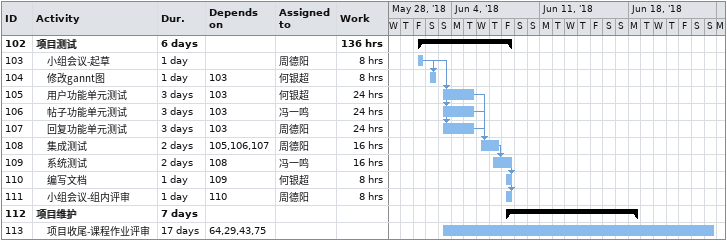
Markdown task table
| ID | Level | Task | Duration | Start | Finish | Predecessors | Resources | Work (h) |
|---|---|---|---|---|---|---|---|---|
| 102 | 1 | **项目测试** | 6d | 2018-06-01 | 2018-06-08 |  |  | 136 |
| 103 | 2 | 小组会议-起草 | 1d | 2018-06-01 | 2018-06-01 |  | 周德阳 | 8 |
| 104 | 2 | 修改gannt图 | 1d | 2018-06-02 | 2018-06-02 | 103 | 何银超 | 8 |
| 105 | 2 | 用户功能单元测试 | 3d | 2018-06-03 | 2018-06-05 | 103 | 何银超 | 24 |
| 106 | 2 | 帖子功能单元测试 | 3d | 2018-06-03 | 2018-06-05 | 103 | 冯一鸣 | 24 |
| 107 | 2 | 回复功能单元测试 | 3d | 2018-06-03 | 2018-06-05 | 103 | 周德阳 | 24 |
| 108 | 2 | 集成测试 | 2d | 2018-06-06 | 2018-06-07 | 105, 106, 107 | 周德阳 | 16 |
| 109 | 2 | 系统测试 | 2d | 2018-06-07 | 2018-06-08 | 108 | 冯一鸣 | 16 |
| 110 | 2 | 编写文档 | 1d | 2018-06-08 | 2018-06-08 | 109 | 何银超 | 8 |
| 111 | 2 | 小组会议-组内评审 | 1d | 2018-06-08 | 2018-06-08 | 110 | 周德阳 | 8 |
| 112 | 1 | **项目维护** | 7d | 2018-06-08 | 2018-06-18 |  |  |  |
| 113 | 2 | 项目收尾-课程作业评审 | 17d | 2018-06-03 | 2018-06-24 | 64, 29, 43, 75 |  |  |
